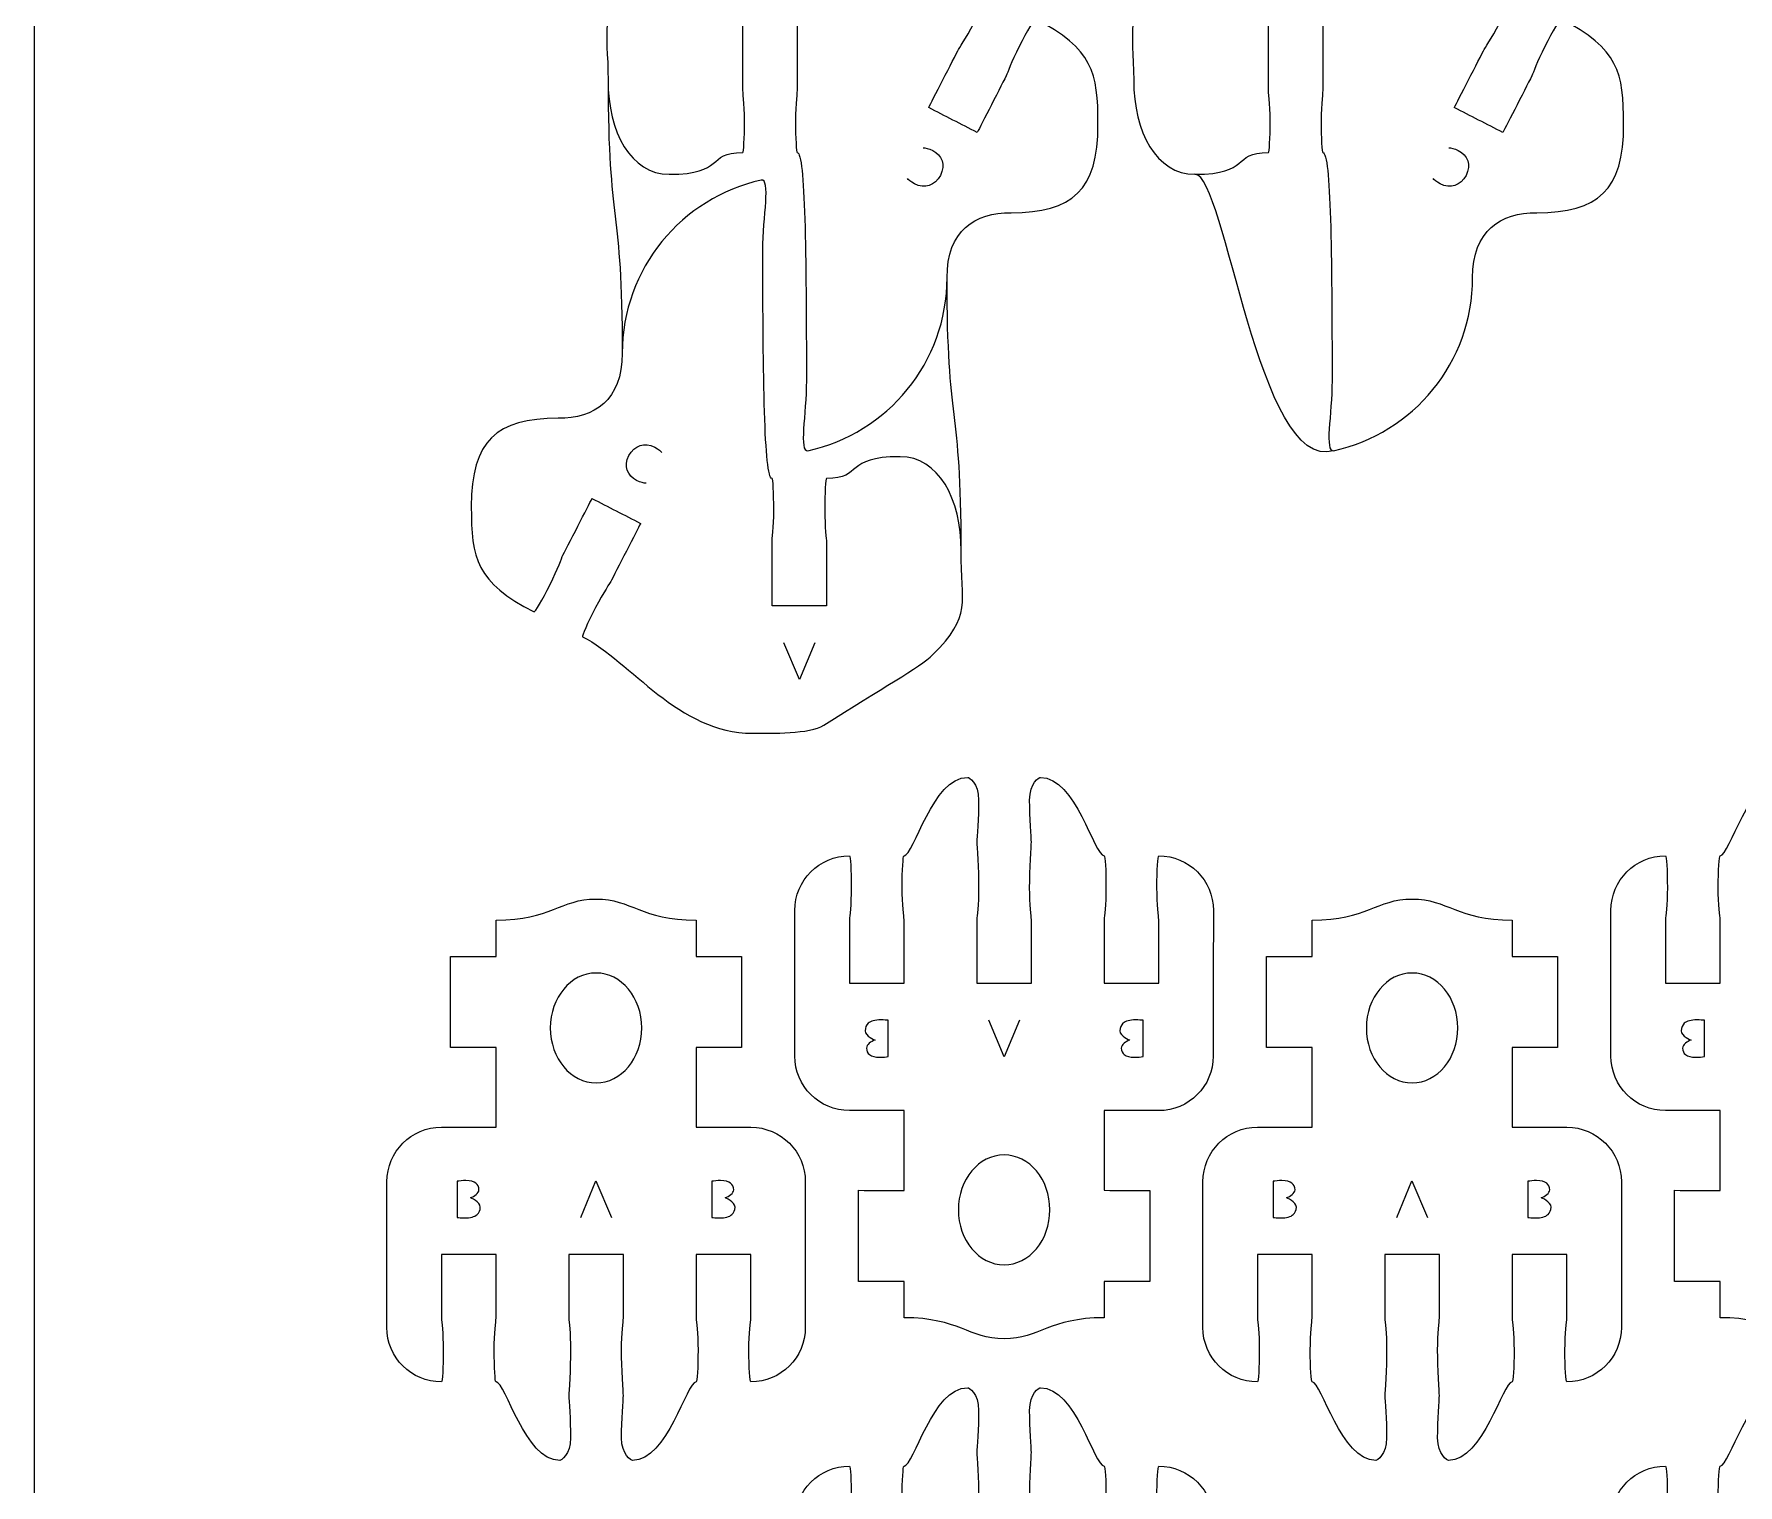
# Model space of a CAD drawing. Extents: x 0 to 300, y 0 to 300.
# Drawn here: x 0 to 93.6, y 73.8 to 153.5 of the extents above; entities that cross this region are included whole.
import ezdxf

# ---------------------------------------------------------------- set-up
doc = ezdxf.new("R2010")
doc.units = 0
doc.header["$MEASUREMENT"] = 0
doc.layers.add('DEFAULT', color=7, linetype='CONTINUOUS')

msp = doc.modelspace()

# ---------------------------------------------------------------- linework, layer by layer
at = {"layer": 'DEFAULT', "color": 250}
for points in [[(42.904, 120.092), (42.066, 118.071), (41.213, 120.092)], [(54.162, 99.356), (53.325, 97.335), (52.471, 99.356)], [(30.044, 88.508), (30.882, 90.529), (31.735, 88.508)], [(74.897, 88.508), (75.735, 90.529), (76.588, 88.508)]]:
    msp.add_lwpolyline(points, dxfattribs=at)
at = {"layer": 'DEFAULT', "color": 1}
for points, knots in [([(295, 0.1), (198.333, 0.1), (101.667, 0.1), (5, 0.1), (2.25, 0.1), (0, 2.35), (0, 5.1), (0, 101.767), (0, 198.433), (0, 295.1), (0, 297.85), (2.25, 300.1), (5, 300.1), (101.667, 300.1), (198.333, 300.1), (295, 300.1), (297.75, 300.1), (300, 297.85), (300, 295.1), (300, 198.433), (300, 101.767), (300, 5.1), (300, 2.35), (297.75, 0.1), (295, 0.1)], [0, 0, 0, 0, 822.047, 822.047, 822.047, 823.047, 823.047, 823.047, 1645.094, 1645.094, 1645.094, 1646.094, 1646.094, 1646.094, 2468.141, 2468.141, 2468.141, 2469.141, 2469.141, 2469.141, 3291.188, 3291.188, 3291.188, 3292.188, 3292.188, 3292.188, 3292.188]), ([(55.029, 154.371), (58.202, 152.748), (58.477, 151.433), (58.477, 148.579), (58.477, 144.958), (57.083, 143.731), (53.7, 143.731), (51.719, 143.731), (50.179, 142.758), (50.179, 140.155), (50.179, 135.498), (46.908, 131.607), (42.537, 130.647), (42.008, 130.549), (42.449, 132.655), (42.449, 134.5), (42.449, 141.431), (42.382, 147.037), (41.948, 147.037), (41.892, 147.037), (41.85, 147.821), (41.85, 148.787), (41.85, 149.757), (41.948, 150.364), (41.948, 150.54), (41.948, 151.707), (41.948, 152.873), (41.948, 154.04), (40.949, 154.04), (39.949, 154.04), (38.95, 154.04), (38.95, 152.873), (38.95, 151.707), (38.95, 150.54), (38.95, 150.364), (39.048, 149.757), (39.048, 148.787), (39.048, 147.821), (39.003, 147.037), (38.95, 147.037), (36.921, 147.037), (38.002, 145.841), (34.911, 145.841), (32.8, 145.841), (31.548, 148.151), (31.548, 151.019), (31.548, 153.903), (30.952, 154.57), (33.101, 156.72), (33.814, 157.432), (35.949, 158.56), (39.101, 160.596), (39.858, 161.085), (41.98, 161.038), (43.023, 161.038), (47.098, 161.038), (49.686, 157.104), (52.358, 155.738), (52.407, 155.711), (52.091, 154.997), (51.649, 154.133), (51.21, 153.272), (50.844, 152.777), (50.766, 152.623), (50.367, 151.84), (49.17, 149.505), (49.17, 149.505), (50.061, 149.049), (50.951, 148.594), (51.842, 148.138), (51.842, 148.138), (53.039, 150.477), (53.438, 151.256), (53.515, 151.411), (53.705, 151.997), (54.143, 152.858), (54.585, 153.719), (54.98, 154.398), (55.029, 154.371)], [1, 1, 1, 1, 2, 2, 2, 3, 3, 3, 4, 4, 4, 5, 5, 5, 6, 6, 6, 7, 7, 7, 8, 8, 8, 9, 9, 9, 18.92, 18.92, 18.92, 27.42, 27.42, 27.42, 37.34, 37.34, 37.34, 38.34, 38.34, 38.34, 39.34, 39.34, 39.34, 40.34, 40.34, 40.34, 41.34, 41.34, 41.34, 42.34, 42.34, 42.34, 43.34, 43.34, 43.34, 44.34, 44.34, 44.34, 45.34, 45.34, 45.34, 46.34, 46.34, 46.34, 47.34, 47.34, 47.34, 48.34, 48.34, 48.34, 56.846363, 56.846363, 56.846363, 57.846363, 57.846363, 57.846363, 58.846363, 58.846363, 58.846363, 59.846363, 59.846363, 59.846363, 59.846363]), ([(83.921, 154.371), (87.094, 152.748), (87.369, 151.433), (87.369, 148.579), (87.369, 144.958), (85.975, 143.731), (82.592, 143.731), (80.611, 143.731), (79.07, 142.758), (79.07, 140.155), (79.07, 135.498), (75.8, 131.607), (71.429, 130.647), (70.9, 130.549), (71.341, 132.655), (71.341, 134.5), (71.341, 141.431), (71.274, 147.037), (70.84, 147.037), (70.784, 147.037), (70.741, 147.821), (70.741, 148.787), (70.741, 149.757), (70.84, 150.364), (70.84, 150.54), (70.84, 151.707), (70.84, 152.873), (70.84, 154.04), (69.84, 154.04), (68.841, 154.04), (67.841, 154.04), (67.841, 152.873), (67.841, 151.707), (67.841, 150.54), (67.841, 150.364), (67.94, 149.757), (67.94, 148.787), (67.94, 147.821), (67.894, 147.037), (67.841, 147.037), (65.813, 147.037), (66.894, 145.841), (63.803, 145.841), (61.691, 145.841), (60.44, 148.151), (60.44, 151.019), (60.44, 153.903), (59.844, 154.57), (61.993, 156.72), (62.705, 157.432), (64.84, 158.56), (67.993, 160.596), (68.75, 161.085), (70.872, 161.038), (71.915, 161.038), (75.989, 161.038), (78.578, 157.104), (81.25, 155.738), (81.299, 155.711), (80.983, 154.997), (80.54, 154.133), (80.102, 153.272), (79.735, 152.777), (79.658, 152.623), (79.258, 151.84), (78.062, 149.505), (78.062, 149.505), (78.953, 149.049), (79.843, 148.594), (80.734, 148.138), (80.734, 148.138), (81.931, 150.477), (82.329, 151.256), (82.407, 151.411), (82.596, 151.997), (83.034, 152.858), (83.477, 153.719), (83.872, 154.398), (83.921, 154.371)], [1, 1, 1, 1, 2, 2, 2, 3, 3, 3, 4, 4, 4, 5, 5, 5, 6, 6, 6, 7, 7, 7, 8, 8, 8, 9, 9, 9, 18.92, 18.92, 18.92, 27.42, 27.42, 27.42, 37.34, 37.34, 37.34, 38.34, 38.34, 38.34, 39.34, 39.34, 39.34, 40.34, 40.34, 40.34, 41.34, 41.34, 41.34, 42.34, 42.34, 42.34, 43.34, 43.34, 43.34, 44.34, 44.34, 44.34, 45.34, 45.34, 45.34, 46.34, 46.34, 46.34, 47.34, 47.34, 47.34, 48.34, 48.34, 48.34, 56.846363, 56.846363, 56.846363, 57.846363, 57.846363, 57.846363, 58.846363, 58.846363, 58.846363, 59.846363, 59.846363, 59.846363, 59.846363]), ([(27.478, 121.792), (24.305, 123.415), (24.03, 124.73), (24.03, 127.585), (24.03, 131.205), (25.424, 132.432), (28.807, 132.432), (30.788, 132.432), (32.328, 133.405), (32.328, 136.009), (32.328, 140.665), (35.599, 144.556), (39.969, 145.516), (40.499, 145.615), (40.058, 143.509), (40.058, 141.664), (40.058, 134.732), (40.125, 129.126), (40.559, 129.126), (40.615, 129.126), (40.657, 128.343), (40.657, 127.376), (40.657, 126.406), (40.559, 125.799), (40.559, 125.623), (40.559, 124.456), (40.559, 123.29), (40.559, 122.123), (41.558, 122.123), (42.558, 122.123), (43.557, 122.123), (43.557, 123.29), (43.557, 124.456), (43.557, 125.623), (43.557, 125.799), (43.458, 126.406), (43.458, 127.376), (43.458, 128.343), (43.504, 129.126), (43.557, 129.126), (45.586, 129.126), (44.505, 130.322), (47.595, 130.322), (49.707, 130.322), (50.959, 128.012), (50.959, 125.144), (50.959, 122.26), (51.555, 121.593), (49.406, 119.444), (48.693, 118.731), (46.558, 117.603), (43.406, 115.567), (42.648, 115.078), (40.527, 115.125), (39.484, 115.125), (35.409, 115.125), (32.82, 119.059), (30.149, 120.425), (30.1, 120.452), (30.416, 121.166), (30.858, 122.03), (31.297, 122.892), (31.663, 123.386), (31.741, 123.541), (32.14, 124.323), (33.337, 126.659), (33.337, 126.659), (32.446, 127.114), (31.555, 127.57), (30.665, 128.025), (30.665, 128.025), (29.468, 125.686), (29.069, 124.907), (28.992, 124.753), (28.802, 124.166), (28.364, 123.305), (27.922, 122.444), (27.527, 121.765), (27.478, 121.792)], [1, 1, 1, 1, 2, 2, 2, 3, 3, 3, 4, 4, 4, 5, 5, 5, 6, 6, 6, 7, 7, 7, 8, 8, 8, 9, 9, 9, 18.92, 18.92, 18.92, 27.42, 27.42, 27.42, 37.34, 37.34, 37.34, 38.34, 38.34, 38.34, 39.34, 39.34, 39.34, 40.34, 40.34, 40.34, 41.34, 41.34, 41.34, 42.34, 42.34, 42.34, 43.34, 43.34, 43.34, 44.34, 44.34, 44.34, 45.34, 45.34, 45.34, 46.34, 46.34, 46.34, 47.34, 47.34, 47.34, 48.34, 48.34, 48.34, 56.846363, 56.846363, 56.846363, 57.846363, 57.846363, 57.846363, 58.846363, 58.846363, 58.846363, 59.846363, 59.846363, 59.846363, 59.846363]), ([(61.815, 108.387), (61.762, 108.387), (61.716, 107.603), (61.716, 106.637), (61.716, 105.67), (61.815, 105.063), (61.815, 104.887), (61.815, 103.72), (61.815, 102.554), (61.815, 101.387), (60.815, 101.387), (59.816, 101.387), (58.816, 101.387), (58.816, 102.554), (58.816, 103.72), (58.816, 104.887), (58.816, 105.063), (58.915, 105.67), (58.915, 106.637), (58.915, 107.603), (58.872, 108.387), (58.816, 108.387), (58.273, 108.387), (57.25, 112.701), (55.313, 112.701), (55.256, 112.701), (54.717, 112.415), (54.717, 111.449), (54.717, 110.482), (54.815, 109.387), (54.815, 109.137), (54.815, 108.992), (54.717, 107.603), (54.717, 106.637), (54.717, 105.67), (54.815, 105.06), (54.815, 104.887), (54.815, 103.72), (54.815, 102.554), (54.815, 101.387), (53.816, 101.387), (52.816, 101.387), (51.817, 101.387), (51.817, 102.554), (51.817, 103.72), (51.817, 104.887), (51.817, 105.06), (51.916, 105.67), (51.916, 106.637), (51.916, 107.603), (51.817, 108.992), (51.817, 109.137), (51.817, 109.387), (51.916, 110.482), (51.916, 111.449), (51.916, 112.415), (51.372, 112.701), (51.316, 112.701), (49.379, 112.701), (48.356, 108.387), (47.816, 108.387), (47.76, 108.387), (47.714, 107.603), (47.714, 106.637), (47.714, 105.67), (47.816, 105.063), (47.816, 104.887), (47.816, 103.72), (47.816, 102.554), (47.816, 101.387), (46.816, 101.387), (45.815, 101.387), (44.814, 101.387), (44.814, 102.554), (44.814, 103.72), (44.814, 104.887), (44.814, 105.063), (44.917, 105.67), (44.917, 106.637), (44.917, 107.603), (44.871, 108.387), (44.814, 108.387), (43.157, 108.387), (41.816, 107.046), (41.816, 105.388), (41.816, 102.721), (41.816, 100.054), (41.816, 97.387), (41.816, 95.729), (43.157, 94.389), (44.814, 94.389), (45.815, 94.389), (46.816, 94.389), (47.816, 94.389), (47.816, 92.927), (47.816, 91.465), (47.816, 90.004), (46.984, 90.005), (46.151, 90.006), (45.319, 90.007), (45.319, 88.34), (45.319, 86.672), (45.319, 85.005), (46.151, 85.005), (46.984, 85.005), (47.816, 85.005), (47.816, 84.338), (47.816, 83.671), (47.816, 83.005), (50.857, 83.005), (51.344, 81.851), (53.316, 81.851), (55.288, 81.851), (55.775, 83.005), (58.816, 83.005), (58.816, 83.671), (58.816, 84.338), (58.816, 85.005), (59.65, 85.005), (60.483, 85.005), (61.317, 85.005), (61.317, 86.671), (61.317, 88.337), (61.317, 90.004), (60.482, 90.005), (59.647, 90.006), (58.812, 90.007), (58.814, 91.466), (58.815, 92.926), (58.816, 94.385), (59.816, 94.385), (60.815, 94.385), (61.815, 94.385), (63.473, 94.385), (64.813, 95.729), (64.813, 97.387), (64.814, 100.054), (64.816, 102.721), (64.817, 105.388), (64.817, 107.046), (63.473, 108.387), (61.815, 108.387)], [1, 1, 1, 1, 2, 2, 2, 3, 3, 3, 12.92, 12.92, 12.92, 21.42, 21.42, 21.42, 31.34, 31.34, 31.34, 32.34, 32.34, 32.34, 33.34, 33.34, 33.34, 34.34, 34.34, 34.34, 35.34, 35.34, 35.34, 36.34, 36.34, 36.34, 37.34, 37.34, 37.34, 38.34, 38.34, 38.34, 48.26, 48.26, 48.26, 56.76, 56.76, 56.76, 66.68, 66.68, 66.68, 67.68, 67.68, 67.68, 68.68, 68.68, 68.68, 69.68, 69.68, 69.68, 70.68, 70.68, 70.68, 71.68, 71.68, 71.68, 72.68, 72.68, 72.68, 73.68, 73.68, 73.68, 83.6, 83.6, 83.6, 92.11, 92.11, 92.11, 102.03, 102.03, 102.03, 103.03, 103.03, 103.03, 104.03, 104.03, 104.03, 105.03, 105.03, 105.03, 127.709, 127.709, 127.709, 128.709, 128.709, 128.709, 137.219, 137.219, 137.219, 149.649, 149.649, 149.649, 156.729007, 156.729007, 156.729007, 170.909007, 170.909007, 170.909007, 177.989007, 177.989007, 177.989007, 183.659007, 183.659007, 183.659007, 184.659007, 184.659007, 184.659007, 185.659007, 185.659007, 185.659007, 191.329007, 191.329007, 191.329007, 198.419007, 198.419007, 198.419007, 212.589007, 212.589007, 212.589007, 219.689014, 219.689014, 219.689014, 232.099018, 232.099018, 232.099018, 240.599018, 240.599018, 240.599018, 241.599018, 241.599018, 241.599018, 264.27802, 264.27802, 264.27802, 265.27802, 265.27802, 265.27802, 265.27802]), ([(106.668, 108.387), (106.615, 108.387), (106.569, 107.603), (106.569, 106.637), (106.569, 105.67), (106.668, 105.063), (106.668, 104.887), (106.668, 103.72), (106.668, 102.554), (106.668, 101.387), (105.668, 101.387), (104.669, 101.387), (103.669, 101.387), (103.669, 102.554), (103.669, 103.72), (103.669, 104.887), (103.669, 105.063), (103.768, 105.67), (103.768, 106.637), (103.768, 107.603), (103.726, 108.387), (103.669, 108.387), (103.126, 108.387), (102.103, 112.701), (100.166, 112.701), (100.11, 112.701), (99.57, 112.415), (99.57, 111.449), (99.57, 110.482), (99.669, 109.387), (99.669, 109.137), (99.669, 108.992), (99.57, 107.603), (99.57, 106.637), (99.57, 105.67), (99.669, 105.06), (99.669, 104.887), (99.669, 103.72), (99.669, 102.554), (99.669, 101.387), (98.669, 101.387), (97.67, 101.387), (96.67, 101.387), (96.67, 102.554), (96.67, 103.72), (96.67, 104.887), (96.67, 105.06), (96.769, 105.67), (96.769, 106.637), (96.769, 107.603), (96.67, 108.992), (96.67, 109.137), (96.67, 109.387), (96.769, 110.482), (96.769, 111.449), (96.769, 112.415), (96.225, 112.701), (96.169, 112.701), (94.232, 112.701), (93.209, 108.387), (92.669, 108.387), (92.613, 108.387), (92.567, 107.603), (92.567, 106.637), (92.567, 105.67), (92.669, 105.063), (92.669, 104.887), (92.669, 103.72), (92.669, 102.554), (92.669, 101.387), (91.669, 101.387), (90.668, 101.387), (89.668, 101.387), (89.668, 102.554), (89.668, 103.72), (89.668, 104.887), (89.668, 105.063), (89.77, 105.67), (89.77, 106.637), (89.77, 107.603), (89.724, 108.387), (89.668, 108.387), (88.01, 108.387), (86.669, 107.046), (86.669, 105.388), (86.669, 102.721), (86.669, 100.054), (86.669, 97.387), (86.669, 95.729), (88.01, 94.389), (89.668, 94.389), (90.668, 94.389), (91.669, 94.389), (92.669, 94.389), (92.669, 92.927), (92.669, 91.465), (92.669, 90.004), (91.837, 90.005), (91.004, 90.006), (90.172, 90.007), (90.172, 88.34), (90.172, 86.672), (90.172, 85.005), (91.004, 85.005), (91.837, 85.005), (92.669, 85.005), (92.669, 84.338), (92.669, 83.671), (92.669, 83.005), (95.71, 83.005), (96.197, 81.851), (98.169, 81.851), (100.141, 81.851), (100.628, 83.005), (103.669, 83.005), (103.669, 83.671), (103.669, 84.338), (103.669, 85.005), (104.503, 85.005), (105.337, 85.005), (106.17, 85.005), (106.17, 86.671), (106.17, 88.337), (106.17, 90.004), (105.335, 90.005), (104.5, 90.006), (103.666, 90.007), (103.667, 91.466), (103.668, 92.926), (103.669, 94.385), (104.669, 94.385), (105.668, 94.385), (106.668, 94.385), (108.326, 94.385), (109.666, 95.729), (109.666, 97.387), (109.667, 100.054), (109.669, 102.721), (109.67, 105.388), (109.67, 107.046), (108.326, 108.387), (106.668, 108.387)], [1, 1, 1, 1, 2, 2, 2, 3, 3, 3, 12.92, 12.92, 12.92, 21.42, 21.42, 21.42, 31.34, 31.34, 31.34, 32.34, 32.34, 32.34, 33.34, 33.34, 33.34, 34.34, 34.34, 34.34, 35.34, 35.34, 35.34, 36.34, 36.34, 36.34, 37.34, 37.34, 37.34, 38.34, 38.34, 38.34, 48.26, 48.26, 48.26, 56.76, 56.76, 56.76, 66.68, 66.68, 66.68, 67.68, 67.68, 67.68, 68.68, 68.68, 68.68, 69.68, 69.68, 69.68, 70.68, 70.68, 70.68, 71.68, 71.68, 71.68, 72.68, 72.68, 72.68, 73.68, 73.68, 73.68, 83.6, 83.6, 83.6, 92.109, 92.109, 92.109, 102.029, 102.029, 102.029, 103.029, 103.029, 103.029, 104.029, 104.029, 104.029, 105.029, 105.029, 105.029, 127.708, 127.708, 127.708, 128.708, 128.708, 128.708, 137.217, 137.217, 137.217, 149.647, 149.647, 149.647, 156.727007, 156.727007, 156.727007, 170.907007, 170.907007, 170.907007, 177.987007, 177.987007, 177.987007, 183.657007, 183.657007, 183.657007, 184.657007, 184.657007, 184.657007, 185.657007, 185.657007, 185.657007, 191.327007, 191.327007, 191.327007, 198.417007, 198.417007, 198.417007, 212.587007, 212.587007, 212.587007, 219.687014, 219.687014, 219.687014, 232.097018, 232.097018, 232.097018, 240.597018, 240.597018, 240.597018, 241.597018, 241.597018, 241.597018, 264.27602, 264.27602, 264.27602, 265.27602, 265.27602, 265.27602, 265.27602]), ([(22.391, 79.478), (22.444, 79.478), (22.49, 80.261), (22.49, 81.227), (22.49, 82.194), (22.391, 82.801), (22.391, 82.977), (22.391, 84.144), (22.391, 85.31), (22.391, 86.477), (23.391, 86.477), (24.39, 86.477), (25.39, 86.477), (25.39, 85.31), (25.39, 84.144), (25.39, 82.977), (25.39, 82.801), (25.291, 82.194), (25.291, 81.227), (25.291, 80.261), (25.334, 79.478), (25.39, 79.478), (25.933, 79.478), (26.956, 75.163), (28.893, 75.163), (28.949, 75.163), (29.489, 75.449), (29.489, 76.415), (29.489, 77.382), (29.39, 78.477), (29.39, 78.728), (29.39, 78.872), (29.489, 80.261), (29.489, 81.227), (29.489, 82.194), (29.39, 82.804), (29.39, 82.977), (29.39, 84.144), (29.39, 85.31), (29.39, 86.477), (30.39, 86.477), (31.39, 86.477), (32.389, 86.477), (32.389, 85.31), (32.389, 84.144), (32.389, 82.977), (32.389, 82.804), (32.29, 82.194), (32.29, 81.227), (32.29, 80.261), (32.389, 78.872), (32.389, 78.728), (32.389, 78.477), (32.29, 77.382), (32.29, 76.415), (32.29, 75.449), (32.834, 75.163), (32.89, 75.163), (34.827, 75.163), (35.85, 79.478), (36.39, 79.478), (36.446, 79.478), (36.492, 80.261), (36.492, 81.227), (36.492, 82.194), (36.39, 82.801), (36.39, 82.977), (36.39, 84.144), (36.39, 85.31), (36.39, 86.477), (37.39, 86.477), (38.391, 86.477), (39.392, 86.477), (39.392, 85.31), (39.392, 84.144), (39.392, 82.977), (39.392, 82.801), (39.289, 82.194), (39.289, 81.227), (39.289, 80.261), (39.335, 79.478), (39.392, 79.478), (41.049, 79.478), (42.39, 80.818), (42.39, 82.476), (42.39, 85.143), (42.39, 87.81), (42.39, 90.477), (42.39, 92.135), (41.049, 93.475), (39.392, 93.475), (38.391, 93.475), (37.39, 93.475), (36.39, 93.475), (36.39, 94.937), (36.39, 96.399), (36.39, 97.86), (37.222, 97.859), (38.055, 97.858), (38.887, 97.857), (38.887, 99.524), (38.887, 101.192), (38.887, 102.859), (38.055, 102.859), (37.222, 102.859), (36.39, 102.859), (36.39, 103.526), (36.39, 104.193), (36.39, 104.86), (33.349, 104.86), (32.862, 106.013), (30.89, 106.013), (28.918, 106.013), (28.431, 104.86), (25.39, 104.86), (25.39, 104.193), (25.39, 103.526), (25.39, 102.859), (24.556, 102.859), (23.722, 102.859), (22.889, 102.859), (22.889, 101.193), (22.889, 99.527), (22.889, 97.86), (23.724, 97.859), (24.559, 97.858), (25.393, 97.857), (25.392, 96.398), (25.391, 94.938), (25.39, 93.479), (24.39, 93.479), (23.391, 93.479), (22.391, 93.479), (20.733, 93.479), (19.393, 92.135), (19.393, 90.477), (19.392, 87.81), (19.39, 85.143), (19.389, 82.476), (19.389, 80.818), (20.733, 79.478), (22.391, 79.478)], [1, 1, 1, 1, 2, 2, 2, 3, 3, 3, 12.92, 12.92, 12.92, 21.42, 21.42, 21.42, 31.34, 31.34, 31.34, 32.34, 32.34, 32.34, 33.34, 33.34, 33.34, 34.34, 34.34, 34.34, 35.34, 35.34, 35.34, 36.34, 36.34, 36.34, 37.34, 37.34, 37.34, 38.34, 38.34, 38.34, 48.26, 48.26, 48.26, 56.76, 56.76, 56.76, 66.68, 66.68, 66.68, 67.68, 67.68, 67.68, 68.68, 68.68, 68.68, 69.68, 69.68, 69.68, 70.68, 70.68, 70.68, 71.68, 71.68, 71.68, 72.68, 72.68, 72.68, 73.68, 73.68, 73.68, 83.6, 83.6, 83.6, 92.11, 92.11, 92.11, 102.03, 102.03, 102.03, 103.03, 103.03, 103.03, 104.03, 104.03, 104.03, 105.03, 105.03, 105.03, 127.709, 127.709, 127.709, 128.709, 128.709, 128.709, 137.219, 137.219, 137.219, 149.649, 149.649, 149.649, 156.729007, 156.729007, 156.729007, 170.909007, 170.909007, 170.909007, 177.989007, 177.989007, 177.989007, 183.659007, 183.659007, 183.659007, 184.659007, 184.659007, 184.659007, 185.659007, 185.659007, 185.659007, 191.329007, 191.329007, 191.329007, 198.419007, 198.419007, 198.419007, 212.589007, 212.589007, 212.589007, 219.689014, 219.689014, 219.689014, 232.099018, 232.099018, 232.099018, 240.599018, 240.599018, 240.599018, 241.599018, 241.599018, 241.599018, 264.27802, 264.27802, 264.27802, 265.27802, 265.27802, 265.27802, 265.27802]), ([(67.244, 79.478), (67.297, 79.478), (67.343, 80.261), (67.343, 81.227), (67.343, 82.194), (67.244, 82.801), (67.244, 82.977), (67.244, 84.144), (67.244, 85.31), (67.244, 86.477), (68.244, 86.477), (69.243, 86.477), (70.243, 86.477), (70.243, 85.31), (70.243, 84.144), (70.243, 82.977), (70.243, 82.801), (70.144, 82.194), (70.144, 81.227), (70.144, 80.261), (70.187, 79.478), (70.243, 79.478), (70.786, 79.478), (71.809, 75.163), (73.746, 75.163), (73.803, 75.163), (74.342, 75.449), (74.342, 76.415), (74.342, 77.382), (74.244, 78.477), (74.244, 78.728), (74.244, 78.872), (74.342, 80.261), (74.342, 81.227), (74.342, 82.194), (74.244, 82.804), (74.244, 82.977), (74.244, 84.144), (74.244, 85.31), (74.244, 86.477), (75.243, 86.477), (76.243, 86.477), (77.242, 86.477), (77.242, 85.31), (77.242, 84.144), (77.242, 82.977), (77.242, 82.804), (77.143, 82.194), (77.143, 81.227), (77.143, 80.261), (77.242, 78.872), (77.242, 78.728), (77.242, 78.477), (77.143, 77.382), (77.143, 76.415), (77.143, 75.449), (77.687, 75.163), (77.743, 75.163), (79.68, 75.163), (80.703, 79.478), (81.243, 79.478), (81.299, 79.478), (81.345, 80.261), (81.345, 81.227), (81.345, 82.194), (81.243, 82.801), (81.243, 82.977), (81.243, 84.144), (81.243, 85.31), (81.243, 86.477), (82.243, 86.477), (83.244, 86.477), (84.245, 86.477), (84.245, 85.31), (84.245, 84.144), (84.245, 82.977), (84.245, 82.801), (84.142, 82.194), (84.142, 81.227), (84.142, 80.261), (84.188, 79.478), (84.245, 79.478), (85.902, 79.478), (87.243, 80.818), (87.243, 82.476), (87.243, 85.143), (87.243, 87.81), (87.243, 90.477), (87.243, 92.135), (85.902, 93.475), (84.245, 93.475), (83.244, 93.475), (82.243, 93.475), (81.243, 93.475), (81.243, 94.937), (81.243, 96.399), (81.243, 97.86), (82.075, 97.859), (82.908, 97.858), (83.74, 97.857), (83.74, 99.524), (83.74, 101.192), (83.74, 102.859), (82.908, 102.859), (82.075, 102.859), (81.243, 102.859), (81.243, 103.526), (81.243, 104.193), (81.243, 104.86), (78.202, 104.86), (77.715, 106.013), (75.743, 106.013), (73.771, 106.013), (73.284, 104.86), (70.243, 104.86), (70.243, 104.193), (70.243, 103.526), (70.243, 102.859), (69.409, 102.859), (68.576, 102.859), (67.742, 102.859), (67.742, 101.193), (67.742, 99.527), (67.742, 97.86), (68.577, 97.859), (69.412, 97.858), (70.247, 97.857), (70.245, 96.398), (70.244, 94.938), (70.243, 93.479), (69.243, 93.479), (68.244, 93.479), (67.244, 93.479), (65.586, 93.479), (64.246, 92.135), (64.246, 90.477), (64.245, 87.81), (64.243, 85.143), (64.242, 82.476), (64.242, 80.818), (65.586, 79.478), (67.244, 79.478)], [1, 1, 1, 1, 2, 2, 2, 3, 3, 3, 12.92, 12.92, 12.92, 21.42, 21.42, 21.42, 31.34, 31.34, 31.34, 32.34, 32.34, 32.34, 33.34, 33.34, 33.34, 34.34, 34.34, 34.34, 35.34, 35.34, 35.34, 36.34, 36.34, 36.34, 37.34, 37.34, 37.34, 38.34, 38.34, 38.34, 48.26, 48.26, 48.26, 56.76, 56.76, 56.76, 66.68, 66.68, 66.68, 67.68, 67.68, 67.68, 68.68, 68.68, 68.68, 69.68, 69.68, 69.68, 70.68, 70.68, 70.68, 71.68, 71.68, 71.68, 72.68, 72.68, 72.68, 73.68, 73.68, 73.68, 83.6, 83.6, 83.6, 92.11, 92.11, 92.11, 102.03, 102.03, 102.03, 103.03, 103.03, 103.03, 104.03, 104.03, 104.03, 105.03, 105.03, 105.03, 127.709, 127.709, 127.709, 128.709, 128.709, 128.709, 137.219, 137.219, 137.219, 149.649, 149.649, 149.649, 156.729007, 156.729007, 156.729007, 170.909007, 170.909007, 170.909007, 177.989007, 177.989007, 177.989007, 183.659007, 183.659007, 183.659007, 184.659007, 184.659007, 184.659007, 185.659007, 185.659007, 185.659007, 191.329007, 191.329007, 191.329007, 198.419007, 198.419007, 198.419007, 212.589007, 212.589007, 212.589007, 219.689014, 219.689014, 219.689014, 232.099018, 232.099018, 232.099018, 240.599018, 240.599018, 240.599018, 241.599018, 241.599018, 241.599018, 264.27802, 264.27802, 264.27802, 265.27802, 265.27802, 265.27802, 265.27802]), ([(30.89, 101.949), (32.276, 101.949), (33.402, 100.598), (33.402, 98.929), (33.402, 97.261), (32.276, 95.91), (30.89, 95.91), (29.5, 95.91), (28.374, 97.261), (28.374, 98.929), (28.374, 100.598), (29.5, 101.949), (30.89, 101.949)], [1, 1, 1, 1, 2, 2, 2, 3, 3, 3, 4, 4, 4, 5, 5, 5, 5]), ([(75.743, 101.949), (77.129, 101.949), (78.255, 100.598), (78.255, 98.929), (78.255, 97.261), (77.129, 95.91), (75.743, 95.91), (74.353, 95.91), (73.228, 97.261), (73.228, 98.929), (73.228, 100.598), (74.353, 101.949), (75.743, 101.949)], [1, 1, 1, 1, 2, 2, 2, 3, 3, 3, 4, 4, 4, 5, 5, 5, 5]), ([(53.316, 85.915), (51.93, 85.915), (50.804, 87.266), (50.804, 88.935), (50.804, 90.603), (51.93, 91.954), (53.316, 91.954), (54.706, 91.954), (55.831, 90.603), (55.831, 88.935), (55.831, 87.266), (54.706, 85.915), (53.316, 85.915)], [1, 1, 1, 1, 2, 2, 2, 3, 3, 3, 4, 4, 4, 5, 5, 5, 5]), ([(61.815, 74.848), (61.762, 74.848), (61.716, 74.065), (61.716, 73.099), (61.716, 72.132), (61.815, 71.525), (61.815, 71.349), (61.815, 70.182), (61.815, 69.016), (61.815, 67.849), (60.815, 67.849), (59.816, 67.849), (58.816, 67.849), (58.816, 69.016), (58.816, 70.182), (58.816, 71.349), (58.816, 71.525), (58.915, 72.132), (58.915, 73.099), (58.915, 74.065), (58.872, 74.848), (58.816, 74.848), (58.273, 74.848), (57.25, 79.163), (55.313, 79.163), (55.256, 79.163), (54.717, 78.877), (54.717, 77.911), (54.717, 76.944), (54.815, 75.849), (54.815, 75.598), (54.815, 75.454), (54.717, 74.065), (54.717, 73.099), (54.717, 72.132), (54.815, 71.522), (54.815, 71.349), (54.815, 70.182), (54.815, 69.016), (54.815, 67.849), (53.816, 67.849), (52.816, 67.849), (51.817, 67.849), (51.817, 69.016), (51.817, 70.182), (51.817, 71.349), (51.817, 71.522), (51.916, 72.132), (51.916, 73.099), (51.916, 74.065), (51.817, 75.454), (51.817, 75.598), (51.817, 75.849), (51.916, 76.944), (51.916, 77.911), (51.916, 78.877), (51.372, 79.163), (51.316, 79.163), (49.379, 79.163), (48.356, 74.848), (47.816, 74.848), (47.76, 74.848), (47.714, 74.065), (47.714, 73.099), (47.714, 72.132), (47.816, 71.525), (47.816, 71.349), (47.816, 70.182), (47.816, 69.016), (47.816, 67.849), (46.816, 67.849), (45.815, 67.849), (44.814, 67.849), (44.814, 69.016), (44.814, 70.182), (44.814, 71.349), (44.814, 71.525), (44.917, 72.132), (44.917, 73.099), (44.917, 74.065), (44.871, 74.848), (44.814, 74.848), (43.157, 74.848), (41.816, 73.508), (41.816, 71.85), (41.816, 69.183), (41.816, 66.516), (41.816, 63.849), (41.816, 62.191), (43.157, 60.851), (44.814, 60.851), (45.815, 60.851), (46.816, 60.851), (47.816, 60.851), (47.816, 59.389), (47.816, 57.927), (47.816, 56.466), (46.984, 56.467), (46.151, 56.468), (45.319, 56.469), (45.319, 54.802), (45.319, 53.134), (45.319, 51.467), (46.151, 51.467), (46.984, 51.467), (47.816, 51.467), (47.816, 50.8), (47.816, 50.133), (47.816, 49.466), (50.857, 49.466), (51.344, 48.313), (53.316, 48.313), (55.288, 48.313), (55.775, 49.466), (58.816, 49.466), (58.816, 50.133), (58.816, 50.8), (58.816, 51.467), (59.65, 51.467), (60.483, 51.467), (61.317, 51.467), (61.317, 53.133), (61.317, 54.799), (61.317, 56.466), (60.482, 56.467), (59.647, 56.468), (58.812, 56.469), (58.814, 57.928), (58.815, 59.388), (58.816, 60.847), (59.816, 60.847), (60.815, 60.847), (61.815, 60.847), (63.473, 60.847), (64.813, 62.191), (64.813, 63.849), (64.814, 66.516), (64.816, 69.183), (64.817, 71.85), (64.817, 73.508), (63.473, 74.848), (61.815, 74.848)], [1, 1, 1, 1, 2, 2, 2, 3, 3, 3, 12.92, 12.92, 12.92, 21.42, 21.42, 21.42, 31.34, 31.34, 31.34, 32.34, 32.34, 32.34, 33.34, 33.34, 33.34, 34.34, 34.34, 34.34, 35.34, 35.34, 35.34, 36.34, 36.34, 36.34, 37.34, 37.34, 37.34, 38.34, 38.34, 38.34, 48.26, 48.26, 48.26, 56.76, 56.76, 56.76, 66.68, 66.68, 66.68, 67.68, 67.68, 67.68, 68.68, 68.68, 68.68, 69.68, 69.68, 69.68, 70.68, 70.68, 70.68, 71.68, 71.68, 71.68, 72.68, 72.68, 72.68, 73.68, 73.68, 73.68, 83.6, 83.6, 83.6, 92.11, 92.11, 92.11, 102.03, 102.03, 102.03, 103.03, 103.03, 103.03, 104.03, 104.03, 104.03, 105.03, 105.03, 105.03, 127.71, 127.71, 127.71, 128.71, 128.71, 128.71, 137.22, 137.22, 137.22, 149.65, 149.65, 149.65, 156.730007, 156.730007, 156.730007, 170.910007, 170.910007, 170.910007, 177.990007, 177.990007, 177.990007, 183.660007, 183.660007, 183.660007, 184.660007, 184.660007, 184.660007, 185.660007, 185.660007, 185.660007, 191.330007, 191.330007, 191.330007, 198.420007, 198.420007, 198.420007, 212.590007, 212.590007, 212.590007, 219.690014, 219.690014, 219.690014, 232.100018, 232.100018, 232.100018, 240.600018, 240.600018, 240.600018, 241.600018, 241.600018, 241.600018, 264.28002, 264.28002, 264.28002, 265.28002, 265.28002, 265.28002, 265.28002]), ([(106.668, 74.848), (106.615, 74.848), (106.569, 74.065), (106.569, 73.099), (106.569, 72.132), (106.668, 71.525), (106.668, 71.349), (106.668, 70.182), (106.668, 69.016), (106.668, 67.849), (105.668, 67.849), (104.669, 67.849), (103.669, 67.849), (103.669, 69.016), (103.669, 70.182), (103.669, 71.349), (103.669, 71.525), (103.768, 72.132), (103.768, 73.099), (103.768, 74.065), (103.726, 74.848), (103.669, 74.848), (103.126, 74.848), (102.103, 79.163), (100.166, 79.163), (100.11, 79.163), (99.57, 78.877), (99.57, 77.911), (99.57, 76.944), (99.669, 75.849), (99.669, 75.598), (99.669, 75.454), (99.57, 74.065), (99.57, 73.099), (99.57, 72.132), (99.669, 71.522), (99.669, 71.349), (99.669, 70.182), (99.669, 69.016), (99.669, 67.849), (98.669, 67.849), (97.67, 67.849), (96.67, 67.849), (96.67, 69.016), (96.67, 70.182), (96.67, 71.349), (96.67, 71.522), (96.769, 72.132), (96.769, 73.099), (96.769, 74.065), (96.67, 75.454), (96.67, 75.598), (96.67, 75.849), (96.769, 76.944), (96.769, 77.911), (96.769, 78.877), (96.225, 79.163), (96.169, 79.163), (94.232, 79.163), (93.209, 74.848), (92.669, 74.848), (92.613, 74.848), (92.567, 74.065), (92.567, 73.099), (92.567, 72.132), (92.669, 71.525), (92.669, 71.349), (92.669, 70.182), (92.669, 69.016), (92.669, 67.849), (91.669, 67.849), (90.668, 67.849), (89.668, 67.849), (89.668, 69.016), (89.668, 70.182), (89.668, 71.349), (89.668, 71.525), (89.77, 72.132), (89.77, 73.099), (89.77, 74.065), (89.724, 74.848), (89.668, 74.848), (88.01, 74.848), (86.669, 73.508), (86.669, 71.85), (86.669, 69.183), (86.669, 66.516), (86.669, 63.849), (86.669, 62.191), (88.01, 60.851), (89.668, 60.851), (90.668, 60.851), (91.669, 60.851), (92.669, 60.851), (92.669, 59.389), (92.669, 57.927), (92.669, 56.466), (91.837, 56.467), (91.004, 56.468), (90.172, 56.469), (90.172, 54.802), (90.172, 53.134), (90.172, 51.467), (91.004, 51.467), (91.837, 51.467), (92.669, 51.467), (92.669, 50.8), (92.669, 50.133), (92.669, 49.466), (95.71, 49.466), (96.197, 48.313), (98.169, 48.313), (100.141, 48.313), (100.628, 49.466), (103.669, 49.466), (103.669, 50.133), (103.669, 50.8), (103.669, 51.467), (104.503, 51.467), (105.337, 51.467), (106.17, 51.467), (106.17, 53.133), (106.17, 54.799), (106.17, 56.466), (105.335, 56.467), (104.5, 56.468), (103.666, 56.469), (103.667, 57.928), (103.668, 59.388), (103.669, 60.847), (104.669, 60.847), (105.668, 60.847), (106.668, 60.847), (108.326, 60.847), (109.666, 62.191), (109.666, 63.849), (109.667, 66.516), (109.669, 69.183), (109.67, 71.85), (109.67, 73.508), (108.326, 74.848), (106.668, 74.848)], [1, 1, 1, 1, 2, 2, 2, 3, 3, 3, 12.92, 12.92, 12.92, 21.42, 21.42, 21.42, 31.34, 31.34, 31.34, 32.34, 32.34, 32.34, 33.34, 33.34, 33.34, 34.34, 34.34, 34.34, 35.34, 35.34, 35.34, 36.34, 36.34, 36.34, 37.34, 37.34, 37.34, 38.34, 38.34, 38.34, 48.26, 48.26, 48.26, 56.76, 56.76, 56.76, 66.68, 66.68, 66.68, 67.68, 67.68, 67.68, 68.68, 68.68, 68.68, 69.68, 69.68, 69.68, 70.68, 70.68, 70.68, 71.68, 71.68, 71.68, 72.68, 72.68, 72.68, 73.68, 73.68, 73.68, 83.6, 83.6, 83.6, 92.109, 92.109, 92.109, 102.029, 102.029, 102.029, 103.029, 103.029, 103.029, 104.029, 104.029, 104.029, 105.029, 105.029, 105.029, 127.709, 127.709, 127.709, 128.709, 128.709, 128.709, 137.218, 137.218, 137.218, 149.648, 149.648, 149.648, 156.728007, 156.728007, 156.728007, 170.908007, 170.908007, 170.908007, 177.988007, 177.988007, 177.988007, 183.658007, 183.658007, 183.658007, 184.658007, 184.658007, 184.658007, 185.658007, 185.658007, 185.658007, 191.328007, 191.328007, 191.328007, 198.418007, 198.418007, 198.418007, 212.588007, 212.588007, 212.588007, 219.688014, 219.688014, 219.688014, 232.098018, 232.098018, 232.098018, 240.598018, 240.598018, 240.598018, 241.598018, 241.598018, 241.598018, 264.27802, 264.27802, 264.27802, 265.27802, 265.27802, 265.27802, 265.27802])]:
    msp.add_open_spline(points, degree=3, knots=knots, dxfattribs=at)
for points in [[(31.548, 151.019), (31.548, 142.769), (32.328, 144.305), (32.328, 136.009)], [(71.429, 130.647), (67.292, 129.403), (65.484, 145.842), (63.803, 145.842)], [(50.959, 125.144), (50.959, 133.395), (50.179, 131.858), (50.179, 140.154)]]:
    msp.add_open_spline(points, degree=3, dxfattribs=at)
at = {"layer": 'DEFAULT', "color": 250}
for points, knots in [([(48.871, 147.303), (48.979, 147.302), (49.171, 147.257), (49.39, 147.146), (49.897, 146.886), (50.115, 146.371), (49.813, 145.781), (49.525, 145.218), (48.948, 145.031), (48.39, 145.316), (48.166, 145.431), (48.049, 145.551), (48.004, 145.615)], [0, 0, 0, 0, 1, 1, 1, 2, 2, 2, 3, 3, 3, 4, 4, 4, 4]), ([(77.763, 147.303), (77.87, 147.302), (78.063, 147.257), (78.282, 147.146), (78.789, 146.886), (79.007, 146.371), (78.705, 145.781), (78.417, 145.218), (77.84, 145.031), (77.282, 145.316), (77.058, 145.431), (76.941, 145.551), (76.896, 145.615)], [0, 0, 0, 0, 1, 1, 1, 2, 2, 2, 3, 3, 3, 4, 4, 4, 4]), ([(33.636, 128.86), (33.528, 128.861), (33.336, 128.905), (33.117, 129.018), (32.61, 129.277), (32.392, 129.793), (32.694, 130.383), (32.982, 130.946), (33.559, 131.132), (34.116, 130.847), (34.341, 130.732), (34.458, 130.612), (34.503, 130.548)], [0, 0, 0, 0, 1, 1, 1, 2, 2, 2, 3, 3, 3, 4, 4, 4, 4]), ([(46.952, 97.361), (46.838, 97.337), (46.658, 97.319), (46.475, 97.319), (46.214, 97.319), (46.046, 97.364), (45.92, 97.466), (45.815, 97.544), (45.752, 97.663), (45.752, 97.823), (45.752, 98.017), (46.009, 98.188), (46.222, 98.266), (46.222, 98.266), (45.677, 98.479), (45.677, 98.779), (45.677, 98.953), (45.746, 99.085), (45.848, 99.184), (45.989, 99.313), (46.217, 99.373), (46.547, 99.373), (46.727, 99.373), (46.865, 99.361), (46.952, 99.349), (46.952, 98.686), (46.952, 98.023), (46.952, 97.361)], [5.635, 5.635, 5.635, 5.635, 6.635, 6.635, 6.635, 7.635, 7.635, 7.635, 8.635, 8.635, 8.635, 9.635, 9.635, 9.635, 10.635, 10.635, 10.635, 11.635, 11.635, 11.635, 12.635, 12.635, 12.635, 13.635, 13.635, 13.635, 19.27, 19.27, 19.27, 19.27]), ([(60.953, 97.361), (60.839, 97.337), (60.659, 97.319), (60.477, 97.319), (60.215, 97.319), (60.048, 97.364), (59.922, 97.466), (59.817, 97.544), (59.754, 97.663), (59.754, 97.823), (59.754, 98.017), (60.01, 98.188), (60.224, 98.266), (60.224, 98.266), (59.679, 98.479), (59.679, 98.779), (59.679, 98.953), (59.748, 99.085), (59.85, 99.184), (59.991, 99.313), (60.219, 99.373), (60.548, 99.373), (60.728, 99.373), (60.866, 99.361), (60.953, 99.349), (60.953, 98.686), (60.953, 98.023), (60.953, 97.361)], [5.635, 5.635, 5.635, 5.635, 6.635, 6.635, 6.635, 7.635, 7.635, 7.635, 8.635, 8.635, 8.635, 9.635, 9.635, 9.635, 10.635, 10.635, 10.635, 11.635, 11.635, 11.635, 12.635, 12.635, 12.635, 13.635, 13.635, 13.635, 19.27, 19.27, 19.27, 19.27]), ([(91.805, 97.361), (91.691, 97.337), (91.511, 97.319), (91.328, 97.319), (91.067, 97.319), (90.899, 97.364), (90.773, 97.466), (90.668, 97.544), (90.606, 97.663), (90.606, 97.823), (90.606, 98.017), (90.862, 98.188), (91.075, 98.266), (91.075, 98.266), (90.53, 98.479), (90.53, 98.779), (90.53, 98.953), (90.6, 99.085), (90.702, 99.184), (90.842, 99.313), (91.07, 99.373), (91.4, 99.373), (91.58, 99.373), (91.718, 99.361), (91.805, 99.349), (91.805, 98.686), (91.805, 98.023), (91.805, 97.361)], [5.635, 5.635, 5.635, 5.635, 6.635, 6.635, 6.635, 7.635, 7.635, 7.635, 8.635, 8.635, 8.635, 9.635, 9.635, 9.635, 10.635, 10.635, 10.635, 11.635, 11.635, 11.635, 12.635, 12.635, 12.635, 13.635, 13.635, 13.635, 19.27, 19.27, 19.27, 19.27]), ([(23.253, 90.503), (23.367, 90.527), (23.547, 90.545), (23.729, 90.545), (23.99, 90.545), (24.158, 90.5), (24.284, 90.398), (24.389, 90.32), (24.452, 90.201), (24.452, 90.041), (24.452, 89.847), (24.195, 89.676), (23.982, 89.598), (23.982, 89.598), (24.527, 89.385), (24.527, 89.085), (24.527, 88.911), (24.458, 88.779), (24.356, 88.68), (24.215, 88.551), (23.987, 88.491), (23.657, 88.491), (23.478, 88.491), (23.34, 88.503), (23.253, 88.515), (23.253, 89.178), (23.253, 89.841), (23.253, 90.503)], [5.635, 5.635, 5.635, 5.635, 6.635, 6.635, 6.635, 7.635, 7.635, 7.635, 8.635, 8.635, 8.635, 9.635, 9.635, 9.635, 10.635, 10.635, 10.635, 11.635, 11.635, 11.635, 12.635, 12.635, 12.635, 13.635, 13.635, 13.635, 19.27, 19.27, 19.27, 19.27]), ([(37.254, 90.503), (37.368, 90.527), (37.548, 90.545), (37.731, 90.545), (37.992, 90.545), (38.16, 90.5), (38.286, 90.398), (38.391, 90.32), (38.453, 90.201), (38.453, 90.041), (38.453, 89.847), (38.197, 89.676), (37.984, 89.598), (37.984, 89.598), (38.529, 89.385), (38.529, 89.085), (38.529, 88.911), (38.459, 88.779), (38.357, 88.68), (38.217, 88.551), (37.989, 88.491), (37.659, 88.491), (37.479, 88.491), (37.341, 88.503), (37.254, 88.515), (37.254, 89.178), (37.254, 89.841), (37.254, 90.503)], [5.635, 5.635, 5.635, 5.635, 6.635, 6.635, 6.635, 7.635, 7.635, 7.635, 8.635, 8.635, 8.635, 9.635, 9.635, 9.635, 10.635, 10.635, 10.635, 11.635, 11.635, 11.635, 12.635, 12.635, 12.635, 13.635, 13.635, 13.635, 19.27, 19.27, 19.27, 19.27]), ([(68.106, 90.503), (68.22, 90.527), (68.4, 90.545), (68.583, 90.545), (68.844, 90.545), (69.011, 90.5), (69.137, 90.398), (69.242, 90.32), (69.305, 90.201), (69.305, 90.041), (69.305, 89.847), (69.048, 89.676), (68.835, 89.598), (68.835, 89.598), (69.38, 89.385), (69.38, 89.085), (69.38, 88.911), (69.311, 88.779), (69.209, 88.68), (69.068, 88.551), (68.84, 88.491), (68.511, 88.491), (68.331, 88.491), (68.193, 88.503), (68.106, 88.515), (68.106, 89.178), (68.106, 89.841), (68.106, 90.503)], [5.635, 5.635, 5.635, 5.635, 6.635, 6.635, 6.635, 7.635, 7.635, 7.635, 8.635, 8.635, 8.635, 9.635, 9.635, 9.635, 10.635, 10.635, 10.635, 11.635, 11.635, 11.635, 12.635, 12.635, 12.635, 13.635, 13.635, 13.635, 19.27, 19.27, 19.27, 19.27]), ([(82.107, 90.503), (82.221, 90.527), (82.401, 90.545), (82.584, 90.545), (82.845, 90.545), (83.013, 90.5), (83.139, 90.398), (83.244, 90.32), (83.307, 90.201), (83.307, 90.041), (83.307, 89.847), (83.05, 89.676), (82.837, 89.598), (82.837, 89.598), (83.382, 89.385), (83.382, 89.085), (83.382, 88.911), (83.313, 88.779), (83.211, 88.68), (83.07, 88.551), (82.842, 88.491), (82.512, 88.491), (82.332, 88.491), (82.195, 88.503), (82.107, 88.515), (82.107, 89.178), (82.107, 89.841), (82.107, 90.503)], [5.635, 5.635, 5.635, 5.635, 6.635, 6.635, 6.635, 7.635, 7.635, 7.635, 8.635, 8.635, 8.635, 9.635, 9.635, 9.635, 10.635, 10.635, 10.635, 11.635, 11.635, 11.635, 12.635, 12.635, 12.635, 13.635, 13.635, 13.635, 19.27, 19.27, 19.27, 19.27])]:
    msp.add_open_spline(points, degree=3, knots=knots, dxfattribs=at)

doc.saveas('drawing.dxf')
